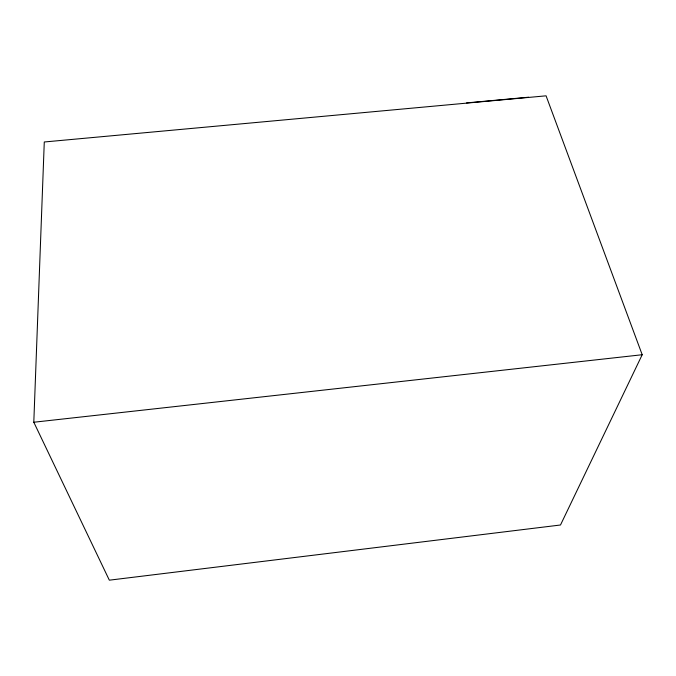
<?xml version="1.0" encoding="UTF-8"?>
<svg xmlns="http://www.w3.org/2000/svg" width="676" height="676" viewBox="0 0 676 676"><rect width="100%" height="100%" fill="white"/><g stroke="black" fill="none" stroke-linecap="round" stroke-linejoin="round"><path stroke-width="1.01" d="M33.8 422.238L44.278 141.985L546.073 95.823L642.2 354.731L560.497 524.998L109.335 580.177L33.8 422.238L642.2 354.731M466.584 102.904L528.59 97.209"/></g></svg>
